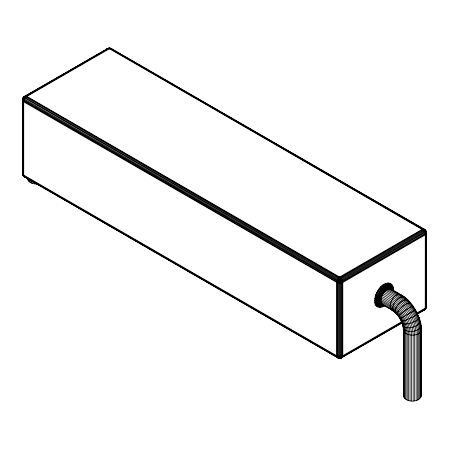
<?xml version="1.0" encoding="UTF-8"?>
<svg xmlns="http://www.w3.org/2000/svg" width="449" height="449" viewBox="0 0 449 449"><rect width="100%" height="100%" fill="white"/><g stroke="black" fill="none" stroke-linecap="round" stroke-linejoin="round"><path stroke-width="0.67" d="M23.168 174.526C22.175 175.997 25.716 178 25.526 177.091M23.494 175.458L23.803 176.468M421.022 394.475C422.2 403.37 402.529 403.37 403.702 394.475M403.702 331.272L403.297 327.416C402.035 333.809 409.858 335.858 414.685 334.932C424.215 334.483 421.437 323.241 418.951 317.426L418.524 317.162M419.607 320.805L420.32 321.804C418.311 327.012 403.247 331.592 402.147 323.471L402.237 323.027L403.286 328.168M385.697 283.515C375.897 285.396 367.405 312.414 384.047 306.263L384.097 305.651C373.619 311.348 373.501 295.869 378.339 290.711C381.016 284.464 393.172 279.531 393.055 290.138L393.554 289.79C394.121 285.502 389.889 281.416 385.697 283.515C385.455 285.699 386.432 288.073 388.318 289.268C405.666 296.694 419.102 313.733 419.708 332.9L419.708 398.785M22.585 100.744C22.663 98.46 24.779 96.748 26.918 96.412L109.332 48.829L111.369 48.509L424.513 229.304C426.331 230.376 427.594 233.688 425.254 234.889L342.84 282.472L340.83 283.139L337.777 282.988L23.746 101.901C21.406 100.711 22.675 97.382 24.487 96.316L108.383 48.15L422.082 229.4C424.097 230.281 425.663 232.313 425.759 234.541L425.759 307.745L425.265 309.378L423.671 310.349L424.316 309.546M24.134 176.513L22.848 175.161L22.585 173.948L22.585 99.403L22.916 98.359L23.791 97.635M22.45 99.846C22.534 97.787 24.684 94.963 26.918 96.412L340.219 277.353L342.099 279.688L342.84 282.472L342.84 355.675L342.413 357.258L341.324 358.01L340.067 358.139L341.638 357.819L342.239 355.962L342.239 282.758L341.324 279.199L339.669 276.977L337.631 279.014L336.497 282.472L336.497 355.675L336.924 357.258L338.383 358.072L23.735 176.39L22.848 175.161L22.45 173.505L22.585 99.403M425.209 230.618L426.348 231.763L426.55 232.835L426.55 306.487L425.601 309.041L423.918 310.175M339.921 358.302L341.122 357.993L341.566 356.192L341.566 282.988L341.122 280.086L339.669 276.977L339.281 283.218L339.281 356.422C338.771 358.684 340.566 358.684 340.061 356.422L340.061 283.218L339.669 276.977L422.082 229.4C424.075 228.053 426.112 230.331 426.483 232.2M387.302 283.083C386.769 285.21 387.47 287.775 389.384 288.982C406.558 296.318 419.894 313.144 420.489 332.12L420.489 397.999M417.048 313.525L417.39 313.587L419.125 317.78C415.561 322.36 408.012 324.84 402.321 323.824L402.147 323.471M382.396 307.049L383.491 304.955C367.658 306.931 385.938 275.265 392.145 289.964L393.414 287.966M109.584 48.032C108.417 48.273 110.213 47.633 109.332 48.829L107.743 48.408L24.173 96.658L23.168 97.663L22.848 99.448L23.937 100.542L337.889 281.59L340.757 281.736L342.649 281.108L425.063 233.525L426.152 232.436L426.281 231.594L424.956 230.107L422.082 229.4L424.513 232.105L425.254 234.889L425.209 308.699L424.513 310.018L417.239 314.216M23.297 97.977L23.466 97.427M426.55 306.487L425.703 308.356L416.723 313.598M425.399 308.104L425.197 309.451L424.114 309.978M388.8 283.027C388.02 285.042 388.447 287.736 390.389 288.943L403.988 296.974M424.249 309.765L425.832 308.671L426.415 305.589L426.483 307.122L425.265 309.378L417.559 313.873M23.095 97.792L22.854 98.976L23.241 98.589M380.797 307.475L381.762 305.69L383.317 304.871L381.055 305.337L379.293 307.537M375.111 304.197C376.689 302.671 379.253 301.997 381.257 303.053C387.678 306.729 394.912 309.995 398.903 316.596L398.476 316.41L398.942 315.613L402.203 312.639L407.164 309.064L412.227 306.257L413.08 306.123L415.46 309.844L417.491 313.761L416.947 314.435L413.288 316.741L406.412 319.924L402.203 321.265L401.283 321.265L401.333 320.805L402.007 322.472M412.721 307.094L413.08 306.123M390.159 283.341C389.171 285.21 389.35 287.966 391.292 289.15C399.481 293.551 408.012 298.248 413.181 306.297M106.913 49.25C107.131 48.223 109.023 47.493 109.332 48.829L110.617 48.262L111.369 48.509M339.416 358.302L338.22 357.993L337.777 356.192L337.777 282.988L338.22 280.086L339.669 276.977L340.83 283.139L340.83 356.343L340.561 358.111L339.865 358.302M391.332 284.015C389.783 286.108 390.585 288.971 392.707 290.279C385.203 281.804 372.979 303.036 384.047 305.281C375.156 302.373 383.873 285.85 391.562 289.229M377.935 307.223L379.983 305.09L382.559 304.815M424.866 309.496L424.445 310.018M107.693 48.632L108.383 48.15M392.28 285.036L391.259 287.657L391.988 289.852C385.764 278.329 370.223 303.956 382.756 305.017M376.762 306.544C377.884 304.753 380.365 303.53 382.363 304.618L392.437 310.439M109.466 48.172C110.959 48.166 109.416 47.869 109.332 48.829L108.046 48.262L106.587 49.076L107.103 48.823M392.982 286.367L391.915 288.095L391.831 289.296M425.506 308.789L426.281 307.301M375.813 305.528C377.171 303.844 379.714 302.867 381.729 303.939L391.023 309.31L396.635 313.862M24.173 96.658L24.487 96.316M23.168 97.663L24.886 96.355L26.918 96.412L24.88 98.443L23.746 101.901L23.746 175.104L24.487 177.029L338.018 358.01M109.197 48.172L108.439 48.223L109.197 48.172L109.332 48.829L110.549 48.178L112.076 49.076L109.91 48.071M25.329 95.991L24.684 97.018L25.329 97.82L338.383 278.532L339.865 278.762L341.257 278.386L423.671 230.803L424.316 230L423.671 228.973M338.72 358.184L337.44 357.511L337.098 355.962L337.098 282.758L337.699 279.912L339.669 276.977L338.507 283.139L338.507 356.343L338.664 357.836L339.27 358.139L338.22 357.993M384.047 306.263L385.147 305.516M374.679 302.592C376.453 301.29 378.995 300.948 380.971 301.986C393.644 307.122 404.678 318.672 405.02 332.9L405.02 398.785M341.638 357.819L340.617 358.184M401.283 321.265L399.992 318.773L415.46 309.844M401.619 321.737L342.84 355.675L340.061 356.422L337.098 355.962L23.746 175.104L22.45 173.505M416.767 312.992L425.254 308.093L426.415 306.931L426.415 232.386M402.181 321.995L342.789 356.281L340.056 357.017L337.137 356.568L23.791 175.716L22.652 174.571L22.585 172.607L23.051 174.914M402.035 322.528L342.649 356.815L340.039 357.516L337.255 357.09L23.937 176.249L23.095 175.559L22.854 174.369L22.854 101.165C22.938 98.903 24.807 97.018 26.918 96.412L24.555 96.316L24.134 97.697L338.018 279.199L339.921 279.491L341.706 279.014L424.12 231.431L424.956 230.107L424.12 229.08M417.183 313.784L425.063 309.232L426.084 307.975L426.146 234.154C426.062 231.886 424.193 230 422.082 229.4L423.918 229.147L425.265 229.944M340.954 358.072L401.855 322.943M402.091 322.96L341.257 357.926M374.539 300.768L377.317 300.022L380.875 300.768C394.261 306.235 405.643 318.622 406.025 333.59L406.025 399.475M342.413 357.258L340.005 357.904L336.924 357.258M384.237 305.118C374.387 310.472 374.275 295.919 378.821 291.064C381.341 285.194 392.774 280.552 392.662 290.525M107.362 48.514L107.878 48.34M374.679 298.781L377.429 298.462L380.971 299.444C395.069 305.241 406.8 318.464 407.221 334.168L407.221 400.053M383.098 305.331C365.447 307.486 387.594 272.156 392.353 290.447M108.933 48.195L25.834 96.007L25.436 96.861L339.023 278.004L340.752 277.824L423.166 230.242L423.609 229.54L423.166 228.99M375.111 296.682L377.766 296.811L381.257 298.046C396.04 304.175 408.119 318.201 408.573 334.623L408.573 400.502M409.348 302.149L410.65 303.524L410.639 303.03C405.885 297.131 397.528 289.56 392.437 299.225C389.805 302.929 388.581 309.816 394.16 311.589C389.002 306.987 399.262 293.466 404.981 297.636M382.868 304.899C372.243 302.418 385.203 280.872 392.196 289.914M37.419 184.045C33.737 184.202 27.787 183.046 27.703 178.438M339.371 358.173L339.966 358.173M426.415 233.727C426.337 231.448 424.221 229.731 422.082 229.4C423.94 228.322 427.061 230.707 424.513 232.105L342.099 279.688L339.966 280.26L337.699 279.912L24.487 99.122L23.601 98.236L23.601 97.209L24.134 96.838L26.918 96.412C24.903 97.298 23.337 99.33 23.241 101.558L23.241 174.762L23.735 176.39L25.66 177.226M408.04 300.768L407.529 299.651C401.602 299.208 394.132 306.852 395.294 312.757L395.838 313.02M109.528 48.032L110.078 48.082M338.922 358.251L339.472 358.302M375.813 294.544L381.729 296.621C397.141 303.064 409.55 317.836 410.044 334.932L410.044 400.811M109.73 48.195L424.457 229.736M338.451 358.156L339.09 358.263M391.292 289.15C384.282 288.314 378.131 298.972 382.363 304.618M337.631 357.825L338.086 357.926M110.28 48.15L424.827 229.641M394.94 312.285L397.432 314.704M376.762 292.428L382.363 295.206C398.347 301.941 411.054 317.381 411.581 335.089L411.581 400.968M399.683 294.308C412.131 302.194 420.421 316.545 421.022 331.272M24.044 176.227L23.051 175.301L22.719 174.319M377.935 290.396L383.143 293.854C399.621 300.836 412.592 316.854 413.147 335.089L413.147 400.968M393.498 311.219L395.294 312.757M425.759 231.572L426.146 231.965L425.534 230.41L425.703 230.96M24.555 177.035L24.302 176.783L24.751 176.783M406.99 299.382C413.411 305.657 418.058 313.711 420.281 322.41M401.372 294.971L402.007 295.65M411.452 304.557L413.063 306.622M410.639 303.03L410.414 302.699C404.667 303.49 398.746 308.789 396.781 314.227L398.577 316.579M379.293 288.516L384.047 292.602C400.923 299.786 414.107 316.27 414.685 334.932L414.685 400.811M396.781 314.227L397.006 314.558M110.78 48.34L110.97 48.632M398.6 316.079C401.844 320.794 404.122 326.339 404.24 332.12L404.24 397.999M398.476 316.41L399.992 318.773M400.491 319.183L401.052 320.266M418.951 317.426L419.125 317.78M380.797 286.838L382.234 289.077L385.046 291.485C402.22 298.821 415.555 315.647 416.15 334.623L416.15 400.502M111.56 48.823L111.745 49.25M417.295 314.132L418.03 315.95M401.181 321.091L403.084 326.389M420.792 325.02L421.297 330.38M425.832 307.509L425.949 307.896M420.943 327.4L421.297 329.482L421.297 396.265M418.704 317.769L419.248 319.593M382.396 285.418L383.491 287.961L386.118 290.537C403.466 297.968 416.902 315.002 417.508 334.168L417.508 400.053M420.09 321.265L421.039 326.496C417.896 331.996 408.124 333.175 403.55 328.887L402.893 325.244M384.047 284.301L384.787 287.079L387.218 289.79C404.628 297.249 418.092 314.356 418.704 333.59L418.704 399.475M421.022 328.589L421.022 397.152M403.702 329.993L403.702 397.152M403.432 330.178L403.432 396.265M34.315 181.789L34.315 183.888M32.85 181.48L32.85 183.579M31.492 181.026L31.492 183.13M30.296 179.746L30.296 182.552M29.292 179.056L29.292 181.856M28.511 178.977L28.511 181.076M27.978 178.825L27.978 180.229M23.051 98.045L23.399 99.19L24.173 99.83L337.44 280.647L340.005 281.04L342.413 280.395L425.601 232.172L425.949 231.033L425.399 230.191L423.564 229.388L422.082 229.4L424.956 230.399L426.281 232.015L426.348 233.082L425.209 234.226L342.789 281.804L340.056 282.544L337.137 282.09L23.297 100.902L22.517 99.661L23.051 98.438L24.684 97.018L26.918 96.412L24.684 96.788L23.051 98.045M26.143 96.428L339.225 277.403L340.219 277.353L422.835 229.568L109.775 48.52L108.781 48.571L26.143 96.428"/></g></svg>
